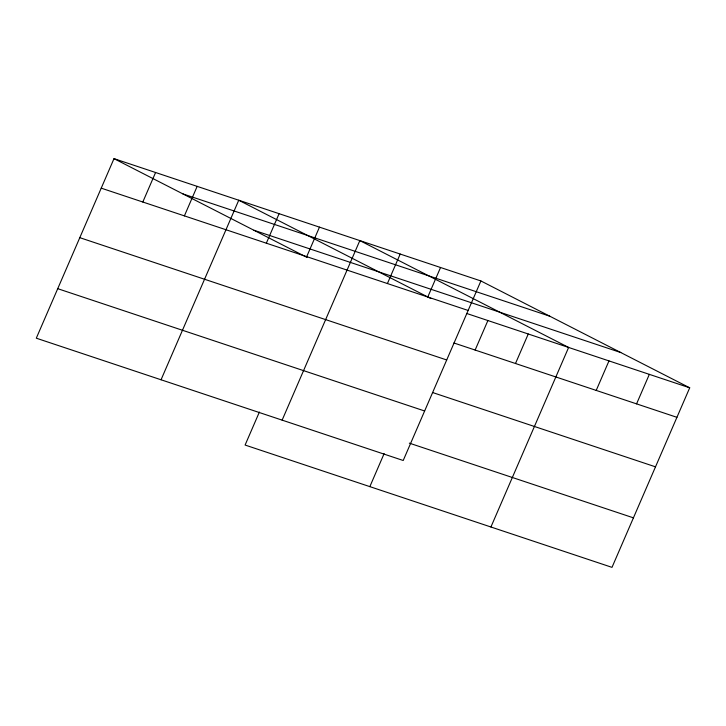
<?xml version="1.0" encoding="UTF-8"?>
<svg xmlns="http://www.w3.org/2000/svg" width="726" height="726" viewBox="0 0 726 726"><rect width="100%" height="100%" fill="white"/><g stroke="black" fill="none" stroke-linecap="round" stroke-linejoin="round"><path stroke-width="1.09" d="M480.902 280.953L114 158.64L36.3 338.189L403.211 460.493L480.902 280.953L689.7 387.811L612 567.36L245.098 445.047L259.382 412.041M142.813 202.019L155.582 172.507M184.395 215.876L197.163 186.364M161.045 379.771L238.745 200.231L430.808 298.522M266.333 243.192L279.102 213.68M306.699 256.641L319.467 227.138M282.133 420.136L359.824 240.587L568.621 347.445L490.921 526.994M387.412 283.548L400.189 254.046M427.777 297.007L440.546 267.495M369.843 486.638L384.127 453.623M475.131 350.05L487.899 320.538M515.487 363.508L528.256 333.996M596.209 390.416L608.978 360.904M636.566 403.865L649.343 374.353M182.898 193.906L549.809 316.218M253.891 230.242L620.794 352.546M101.223 188.152L468.134 310.456M466.655 313.46L689.7 387.811M453.886 342.971L676.931 417.323M79.796 237.665L446.708 359.969M432.46 392.485L655.505 466.836M57.726 288.676L424.637 410.989M409.328 443.141L633.426 517.847M114 158.64L307.044 257.44"/></g></svg>
